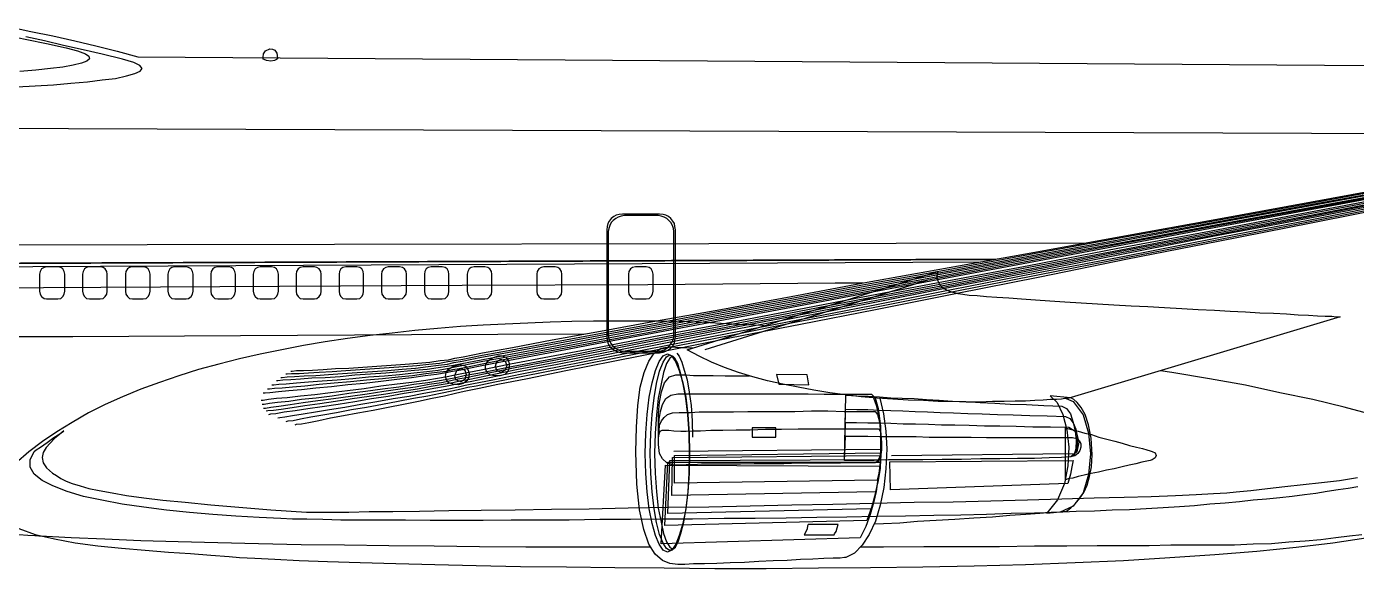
# Model space of a CAD drawing. Extents: x 526 to 2267, y -112 to 246.
# Drawn here: x 2085.9 to 2154.4, y 1.1 to 29 of the extents above; entities that cross this region are included whole.
import ezdxf

# ---------------------------------------------------------------- set-up
doc = ezdxf.new("R2010")
doc.units = 0
doc.header["$MEASUREMENT"] = 0
doc.layers.get('0').update_dxf_attribs({"linetype": 'CONTINUOUS'})

msp = doc.modelspace()

# ---------------------------------------------------------------- linework, layer by layer
at = {"linetype": 'Continuous'}
for points in [[(2084.961, 29.041), (2086.129, 28.787), (2087.273, 28.558), (2088.391, 28.305), (2089.484, 28.051), (2090.576, 27.771), (2091.643, 27.492), (2191.909, 26.787)], [(2084.961, 29.041), (2086.129, 28.787), (2087.273, 28.558), (2088.391, 28.305), (2089.484, 28.051), (2090.576, 27.771), (2091.643, 27.492), (2191.909, 26.787)], [(2084.961, 29.041), (2086.129, 28.787), (2087.273, 28.558), (2088.391, 28.305), (2089.484, 28.051), (2090.576, 27.771), (2091.643, 27.492), (2191.909, 26.787)], [(2084.935, 28.583), (2085.926, 28.381), (2086.943, 28.178), (2087.959, 27.949), (2088.543, 27.797), (2088.95, 27.644), (2089.128, 27.517), (2089.153, 27.39), (2089.026, 27.263), (2088.747, 27.161), (2088.315, 27.06), (2087.781, 26.958), (2087.146, 26.882), (2086.384, 26.806), (2085.57, 26.729)], [(2090.856, 27.365), (2089.814, 27.619), (2088.823, 27.847), (2087.807, 28.076), (2086.841, 28.305), (2085.875, 28.507)], [(2098.098, 27.39), (2098.098, 27.466), (2098.123, 27.644), (2098.225, 27.797), (2098.453, 27.898), (2098.58, 27.873), (2098.707, 27.822), (2098.809, 27.67), (2098.834, 27.416), (2098.834, 27.39), (2098.784, 27.339), (2098.682, 27.288), (2098.504, 27.263), (2098.275, 27.288), (2098.148, 27.339), (2098.098, 27.365), (2098.098, 27.39)], [(2085.418, 25.942), (2086.358, 25.993), (2087.298, 26.043), (2088.188, 26.12), (2089.052, 26.196), (2089.814, 26.297), (2090.5, 26.374), (2091.059, 26.501), (2091.491, 26.628), (2091.77, 26.755), (2091.872, 26.882), (2091.745, 27.034), (2091.44, 27.187), (2090.856, 27.365)], [(2174.988, 23.457), (2033.15, 23.985)], [(2098.555, 10.594), (2098.657, 10.594), (2098.911, 10.62), (2099.292, 10.645), (2099.825, 10.696), (2100.435, 10.747), (2101.147, 10.797), (2101.909, 10.848), (2102.722, 10.924), (2103.535, 11.001), (2104.348, 11.051), (2105.136, 11.128), (2105.873, 11.204), (2106.534, 11.28), (2107.118, 11.356), (2107.575, 11.433), (2107.906, 11.509), (2108.338, 11.585), (2109.329, 11.788), (2110.853, 12.068), (2112.886, 12.449), (2115.351, 12.906), (2118.248, 13.465), (2121.526, 14.075), (2125.134, 14.736), (2129.047, 15.473), (2133.24, 16.235), (2137.636, 17.074), (2142.235, 17.912), (2146.985, 18.802), (2151.839, 19.691), (2156.768, 20.606)], [(2098.784, 10.823), (2098.86, 10.823), (2099.114, 10.848), (2099.521, 10.874), (2100.029, 10.899), (2100.613, 10.95), (2101.299, 10.975), (2102.062, 11.026), (2102.824, 11.102), (2103.637, 11.153), (2104.425, 11.204), (2105.187, 11.28), (2105.898, 11.356), (2106.559, 11.407), (2107.118, 11.483), (2107.575, 11.56), (2107.906, 11.61), (2108.338, 11.687), (2109.329, 11.89), (2110.853, 12.17), (2112.886, 12.551), (2115.376, 13.033), (2118.273, 13.567), (2121.551, 14.177), (2125.159, 14.838), (2129.098, 15.574), (2133.265, 16.337), (2137.686, 17.175), (2142.286, 18.014), (2147.036, 18.903), (2151.89, 19.793), (2156.819, 20.707)], [(2099.012, 10.975), (2099.089, 10.975), (2099.343, 11.001), (2099.724, 11.026), (2100.207, 11.051), (2100.816, 11.077), (2101.477, 11.128), (2102.189, 11.179), (2102.951, 11.229), (2103.739, 11.28), (2104.501, 11.331), (2105.263, 11.407), (2105.949, 11.458), (2106.61, 11.534), (2107.144, 11.61), (2107.601, 11.661), (2107.931, 11.738), (2108.363, 11.814), (2109.354, 12.017), (2110.879, 12.297), (2112.912, 12.678), (2115.402, 13.135), (2118.299, 13.669), (2121.576, 14.279), (2125.21, 14.939), (2129.123, 15.676), (2133.316, 16.438), (2137.737, 17.252), (2142.362, 18.09), (2147.112, 18.979), (2151.966, 19.869), (2156.921, 20.758)], [(2099.266, 11.153), (2099.343, 11.153), (2099.571, 11.179), (2099.952, 11.179), (2100.435, 11.204), (2100.994, 11.255), (2101.655, 11.28), (2102.366, 11.331), (2103.103, 11.382), (2103.84, 11.433), (2104.603, 11.483), (2105.339, 11.534), (2106.025, 11.585), (2106.635, 11.661), (2107.194, 11.712), (2107.626, 11.788), (2107.957, 11.839), (2108.389, 11.915), (2109.38, 12.119), (2110.93, 12.398), (2112.937, 12.779), (2115.427, 13.237), (2118.349, 13.77), (2121.627, 14.38), (2125.261, 15.041), (2129.174, 15.778), (2133.392, 16.54), (2137.813, 17.353), (2142.413, 18.192), (2147.163, 19.056), (2152.042, 19.945), (2156.997, 20.86)], [(2099.521, 11.306), (2099.597, 11.306), (2099.825, 11.331), (2100.181, 11.331), (2100.639, 11.356), (2101.198, 11.382), (2101.833, 11.433), (2102.519, 11.458), (2103.23, 11.509), (2103.967, 11.56), (2104.704, 11.61), (2105.416, 11.661), (2106.076, 11.712), (2106.686, 11.763), (2107.22, 11.839), (2107.652, 11.89), (2107.982, 11.966), (2108.414, 12.042), (2109.405, 12.246), (2110.955, 12.525), (2112.988, 12.906), (2115.478, 13.364), (2118.375, 13.897), (2121.678, 14.482), (2125.312, 15.142), (2129.225, 15.879), (2133.443, 16.642), (2137.864, 17.429), (2142.489, 18.268), (2147.24, 19.132), (2152.118, 20.021), (2157.073, 20.936)], [(2156.616, 20.352), (2151.712, 19.411), (2146.858, 18.497), (2142.133, 17.607), (2137.559, 16.718), (2133.163, 15.905), (2128.996, 15.117), (2125.083, 14.355), (2121.5, 13.669), (2118.222, 13.059), (2115.326, 12.5), (2112.861, 12.042), (2110.853, 11.661), (2109.329, 11.356), (2108.338, 11.153), (2107.906, 11.077), (2107.575, 11.001), (2107.093, 10.924), (2106.483, 10.823), (2105.771, 10.721), (2105.009, 10.62), (2104.171, 10.518), (2103.307, 10.391), (2102.443, 10.289), (2101.579, 10.188), (2100.766, 10.086), (2100.029, 10.01), (2099.343, 9.933), (2098.784, 9.883), (2098.377, 9.832), (2098.098, 9.781), (2097.996, 9.781)], [(2098.047, 9.603), (2098.148, 9.603), (2098.428, 9.654), (2098.834, 9.705), (2099.419, 9.756), (2100.08, 9.857), (2100.842, 9.933), (2101.655, 10.035), (2102.519, 10.162), (2103.383, 10.264), (2104.247, 10.391), (2105.085, 10.492), (2105.873, 10.62), (2106.585, 10.721), (2107.194, 10.823), (2107.677, 10.899), (2108.033, 10.975), (2108.465, 11.077), (2109.456, 11.255), (2110.98, 11.56), (2112.988, 11.941), (2115.453, 12.424), (2118.324, 12.983), (2121.602, 13.592), (2125.185, 14.279), (2129.098, 15.041), (2133.24, 15.829), (2137.636, 16.667), (2142.209, 17.531), (2146.935, 18.446), (2151.762, 19.361), (2156.667, 20.301)], [(2156.59, 20.453), (2151.686, 19.538), (2146.833, 18.624), (2142.108, 17.734), (2137.534, 16.87), (2133.138, 16.057), (2128.945, 15.27), (2125.058, 14.533), (2121.449, 13.847), (2118.171, 13.237), (2115.3, 12.703), (2112.81, 12.22), (2110.803, 11.839), (2109.278, 11.56), (2108.287, 11.356), (2107.855, 11.28), (2107.525, 11.204), (2107.042, 11.128), (2106.457, 11.051), (2105.746, 10.95), (2104.984, 10.874), (2104.171, 10.772), (2103.307, 10.67), (2102.468, 10.594), (2101.63, 10.492), (2100.816, 10.416), (2100.08, 10.34), (2099.419, 10.289), (2098.885, 10.238), (2098.453, 10.188), (2098.199, 10.162), (2098.098, 10.162)], [(2098.123, 9.4), (2098.225, 9.4), (2098.504, 9.451), (2098.911, 9.501), (2099.495, 9.578), (2100.156, 9.679), (2100.918, 9.781), (2101.731, 9.883), (2102.595, 10.01), (2103.459, 10.137), (2104.323, 10.264), (2105.162, 10.391), (2105.949, 10.492), (2106.661, 10.62), (2107.296, 10.721), (2107.779, 10.823), (2108.135, 10.899), (2108.566, 10.975), (2109.557, 11.179), (2111.082, 11.483), (2113.089, 11.865), (2115.554, 12.347), (2118.426, 12.906), (2121.678, 13.516), (2125.286, 14.202), (2129.174, 14.965), (2133.316, 15.752), (2137.712, 16.591), (2142.26, 17.48), (2146.985, 18.37), (2151.813, 19.284), (2156.717, 20.224)], [(2098.25, 9.247), (2098.352, 9.273), (2098.631, 9.298), (2099.038, 9.349), (2099.597, 9.425), (2100.257, 9.527), (2101.02, 9.629), (2101.833, 9.756), (2102.697, 9.883), (2103.561, 10.01), (2104.425, 10.137), (2105.263, 10.264), (2106.051, 10.391), (2106.762, 10.518), (2107.372, 10.62), (2107.88, 10.721), (2108.236, 10.797), (2108.668, 10.874), (2109.659, 11.077), (2111.158, 11.382), (2113.166, 11.763), (2115.63, 12.246), (2118.502, 12.805), (2121.754, 13.44), (2125.362, 14.126), (2129.25, 14.863), (2133.392, 15.676), (2137.763, 16.515), (2142.336, 17.404), (2147.036, 18.293), (2151.839, 19.233), (2156.743, 20.174)], [(2098.326, 10.391), (2098.428, 10.391), (2098.682, 10.416), (2099.089, 10.442), (2099.622, 10.492), (2100.257, 10.543), (2100.994, 10.62), (2101.757, 10.696), (2102.595, 10.772), (2103.434, 10.848), (2104.247, 10.924), (2105.06, 11.001), (2105.797, 11.077), (2106.483, 11.179), (2107.067, 11.255), (2107.55, 11.306), (2107.88, 11.382), (2108.312, 11.458), (2109.303, 11.661), (2110.828, 11.966), (2112.861, 12.347), (2115.326, 12.805), (2118.222, 13.338), (2121.475, 13.974), (2125.083, 14.634), (2128.996, 15.371), (2133.189, 16.159), (2137.585, 16.972), (2142.159, 17.836), (2146.909, 18.725), (2151.762, 19.615), (2156.667, 20.529)], [(2098.402, 9.069), (2098.504, 9.095), (2098.758, 9.12), (2099.19, 9.197), (2099.749, 9.273), (2100.41, 9.374), (2101.147, 9.476), (2101.96, 9.603), (2102.824, 9.73), (2103.688, 9.883), (2104.552, 10.01), (2105.365, 10.162), (2106.153, 10.289), (2106.889, 10.416), (2107.499, 10.518), (2108.007, 10.62), (2108.363, 10.696), (2108.77, 10.772), (2109.761, 10.975), (2111.26, 11.28), (2113.267, 11.661), (2115.707, 12.144), (2118.578, 12.703), (2121.805, 13.338), (2125.388, 14.024), (2129.276, 14.787), (2133.417, 15.6), (2137.788, 16.438), (2142.336, 17.328), (2147.036, 18.243), (2151.864, 19.157), (2156.743, 20.097)], [(2098.86, 8.892), (2098.962, 8.917), (2099.216, 8.942), (2099.622, 9.019), (2100.156, 9.095), (2100.791, 9.197), (2101.528, 9.324), (2102.316, 9.451), (2103.129, 9.603), (2103.967, 9.73), (2104.806, 9.883), (2105.619, 10.01), (2106.381, 10.162), (2107.067, 10.289), (2107.677, 10.391), (2108.16, 10.492), (2108.516, 10.569), (2108.948, 10.67), (2109.939, 10.848), (2111.438, 11.153), (2113.445, 11.56), (2115.885, 12.042), (2118.756, 12.601), (2122.008, 13.237), (2125.566, 13.923), (2129.454, 14.685), (2133.57, 15.498), (2137.94, 16.362), (2142.489, 17.226), (2147.163, 18.141), (2151.966, 19.081), (2156.844, 20.047)], [(2099.292, 8.714), (2099.393, 8.739), (2099.648, 8.765), (2100.029, 8.841), (2100.562, 8.942), (2101.172, 9.044), (2101.884, 9.171), (2102.646, 9.324), (2103.434, 9.451), (2104.247, 9.603), (2105.06, 9.756), (2105.848, 9.908), (2106.585, 10.035), (2107.245, 10.162), (2107.83, 10.289), (2108.312, 10.391), (2108.643, 10.467), (2109.075, 10.543), (2110.04, 10.747), (2111.565, 11.051), (2113.572, 11.458), (2116.012, 11.941), (2118.858, 12.5), (2122.11, 13.135), (2125.667, 13.847), (2129.53, 14.583), (2133.672, 15.397), (2138.017, 16.261), (2142.565, 17.15), (2147.24, 18.065), (2152.042, 19.005), (2156.895, 19.97)], [(2099.749, 8.536), (2099.825, 8.561), (2100.08, 8.587), (2100.461, 8.663), (2100.969, 8.765), (2101.579, 8.892), (2102.239, 9.019), (2102.976, 9.146), (2103.764, 9.298), (2104.552, 9.451), (2105.339, 9.603), (2106.102, 9.756), (2106.813, 9.908), (2107.448, 10.035), (2108.007, 10.162), (2108.465, 10.264), (2108.795, 10.34), (2109.227, 10.416), (2110.193, 10.62), (2111.717, 10.924), (2113.699, 11.331), (2116.139, 11.814), (2119.01, 12.373), (2122.237, 13.033), (2125.794, 13.72), (2129.657, 14.482), (2133.773, 15.295), (2138.118, 16.159), (2142.641, 17.074), (2147.316, 17.988), (2152.093, 18.929), (2156.946, 19.894)], [(2119.34, 15.574), (2119.34, 18.573), (2119.315, 18.751), (2119.29, 18.903), (2119.213, 19.03), (2119.112, 19.157), (2118.985, 19.259), (2118.858, 19.335), (2118.705, 19.361), (2118.527, 19.386), (2116.621, 19.386), (2116.444, 19.361), (2116.291, 19.335), (2116.164, 19.259), (2116.037, 19.157), (2115.935, 19.03), (2115.859, 18.903), (2115.834, 18.751), (2115.808, 18.573), (2115.808, 15.574)], [(2119.264, 15.574), (2119.264, 18.497), (2119.239, 18.649), (2119.188, 18.802), (2119.112, 18.954), (2119.01, 19.056), (2118.908, 19.157), (2118.756, 19.233), (2118.603, 19.284), (2118.451, 19.31), (2116.723, 19.31), (2116.545, 19.284), (2116.393, 19.233), (2116.266, 19.157), (2116.139, 19.056), (2116.037, 18.954), (2115.961, 18.802), (2115.91, 18.649), (2115.885, 18.497), (2115.885, 15.524)], [(2024.561, 18.243), (2024.332, 17.963), (2024.18, 17.658), (2024.129, 17.353), (2024.231, 17.048), (2024.536, 16.794), (2025.044, 16.565), (2025.832, 16.438), (2026.924, 16.388), (2135.06, 16.93)], [(2140.373, 17.884), (2024.561, 17.683)], [(2024.104, 17.811), (2023.9, 17.556), (2023.799, 17.328), (2023.824, 17.124), (2024.002, 16.972), (2024.358, 16.82), (2024.942, 16.718), (2025.755, 16.667), (2026.873, 16.642), (2135.914, 17.082)], [(2068.088, 16.769), (2135.69, 17.042)], [(2087.527, 15.015), (2087.679, 15.041), (2087.781, 15.142), (2087.857, 15.27), (2087.883, 15.422), (2087.883, 16.286), (2087.857, 16.438), (2087.781, 16.565), (2087.679, 16.642), (2087.527, 16.667), (2086.943, 16.667), (2086.816, 16.642), (2086.688, 16.565), (2086.612, 16.438), (2086.587, 16.286), (2086.587, 15.422), (2086.612, 15.27), (2086.688, 15.142), (2086.816, 15.041), (2086.943, 15.015), (2087.527, 15.015)], [(2089.712, 15.015), (2089.865, 15.041), (2089.966, 15.142), (2090.043, 15.27), (2090.068, 15.422), (2090.068, 16.286), (2090.043, 16.438), (2089.966, 16.565), (2089.865, 16.642), (2089.712, 16.667), (2089.153, 16.667), (2089.001, 16.642), (2088.899, 16.565), (2088.823, 16.438), (2088.798, 16.286), (2088.798, 15.422), (2088.823, 15.27), (2088.899, 15.142), (2089.001, 15.041), (2089.153, 15.015), (2089.712, 15.015)], [(2091.923, 15.015), (2092.075, 15.041), (2092.177, 15.142), (2092.253, 15.27), (2092.279, 15.422), (2092.279, 16.286), (2092.253, 16.438), (2092.177, 16.565), (2092.075, 16.642), (2091.923, 16.667), (2091.364, 16.667), (2091.211, 16.642), (2091.11, 16.565), (2091.034, 16.438), (2091.008, 16.286), (2091.008, 15.422), (2091.034, 15.27), (2091.11, 15.142), (2091.211, 15.041), (2091.364, 15.015), (2091.923, 15.015)], [(2094.134, 15.015), (2094.261, 15.041), (2094.388, 15.142), (2094.464, 15.27), (2094.489, 15.422), (2094.489, 16.286), (2094.464, 16.438), (2094.388, 16.565), (2094.261, 16.642), (2094.134, 16.667), (2093.549, 16.667), (2093.397, 16.642), (2093.295, 16.565), (2093.219, 16.438), (2093.193, 16.286), (2093.193, 15.422), (2093.219, 15.27), (2093.295, 15.142), (2093.397, 15.041), (2093.549, 15.015), (2094.134, 15.015)], [(2096.319, 15.015), (2096.471, 15.041), (2096.573, 15.142), (2096.649, 15.27), (2096.675, 15.422), (2096.675, 16.286), (2096.649, 16.438), (2096.573, 16.565), (2096.471, 16.642), (2096.319, 16.667), (2095.76, 16.667), (2095.607, 16.642), (2095.506, 16.565), (2095.43, 16.438), (2095.404, 16.286), (2095.404, 15.422), (2095.43, 15.27), (2095.506, 15.142), (2095.607, 15.041), (2095.76, 15.015), (2096.319, 15.015)], [(2098.53, 15.015), (2098.682, 15.041), (2098.784, 15.142), (2098.86, 15.27), (2098.885, 15.422), (2098.885, 16.286), (2098.86, 16.438), (2098.784, 16.565), (2098.682, 16.642), (2098.53, 16.667), (2097.945, 16.667), (2097.818, 16.642), (2097.691, 16.565), (2097.615, 16.438), (2097.589, 16.286), (2097.589, 15.422), (2097.615, 15.27), (2097.691, 15.142), (2097.818, 15.041), (2097.945, 15.015), (2098.53, 15.015)], [(2100.74, 15.015), (2100.867, 15.041), (2100.994, 15.142), (2101.071, 15.27), (2101.096, 15.422), (2101.096, 16.286), (2101.071, 16.438), (2100.994, 16.565), (2100.867, 16.642), (2100.74, 16.667), (2100.156, 16.667), (2100.003, 16.642), (2099.902, 16.565), (2099.825, 16.438), (2099.8, 16.286), (2099.8, 15.422), (2099.825, 15.27), (2099.902, 15.142), (2100.003, 15.041), (2100.156, 15.015), (2100.74, 15.015)], [(2102.925, 15.015), (2103.078, 15.041), (2103.18, 15.142), (2103.256, 15.27), (2103.281, 15.422), (2103.281, 16.286), (2103.256, 16.438), (2103.18, 16.565), (2103.078, 16.642), (2102.925, 16.667), (2102.366, 16.667), (2102.214, 16.642), (2102.112, 16.565), (2102.036, 16.438), (2102.011, 16.286), (2102.011, 15.422), (2102.036, 15.27), (2102.112, 15.142), (2102.214, 15.041), (2102.366, 15.015), (2102.925, 15.015)], [(2105.136, 15.015), (2105.289, 15.041), (2105.39, 15.142), (2105.466, 15.27), (2105.492, 15.422), (2105.492, 16.286), (2105.466, 16.438), (2105.39, 16.565), (2105.289, 16.642), (2105.136, 16.667), (2104.552, 16.667), (2104.425, 16.642), (2104.298, 16.565), (2104.221, 16.438), (2104.196, 16.286), (2104.196, 15.422), (2104.221, 15.27), (2104.298, 15.142), (2104.425, 15.041), (2104.552, 15.015), (2105.136, 15.015)], [(2107.321, 15.015), (2107.474, 15.041), (2107.575, 15.142), (2107.652, 15.27), (2107.677, 15.422), (2107.677, 16.286), (2107.652, 16.438), (2107.575, 16.565), (2107.474, 16.642), (2107.321, 16.667), (2106.762, 16.667), (2106.61, 16.642), (2106.508, 16.565), (2106.432, 16.438), (2106.407, 16.286), (2106.407, 15.422), (2106.432, 15.27), (2106.508, 15.142), (2106.61, 15.041), (2106.762, 15.015), (2107.321, 15.015)], [(2109.532, 15.015), (2109.685, 15.041), (2109.786, 15.142), (2109.862, 15.27), (2109.888, 15.422), (2109.888, 16.286), (2109.862, 16.438), (2109.786, 16.565), (2109.685, 16.642), (2109.532, 16.667), (2108.973, 16.667), (2108.821, 16.642), (2108.719, 16.565), (2108.643, 16.438), (2108.617, 16.286), (2108.617, 15.422), (2108.643, 15.27), (2108.719, 15.142), (2108.821, 15.041), (2108.973, 15.015), (2109.532, 15.015)], [(2113.14, 15.015), (2113.293, 15.041), (2113.394, 15.142), (2113.471, 15.27), (2113.496, 15.422), (2113.496, 16.286), (2113.471, 16.438), (2113.394, 16.565), (2113.293, 16.642), (2113.14, 16.667), (2112.556, 16.667), (2112.429, 16.642), (2112.302, 16.565), (2112.226, 16.438), (2112.2, 16.286), (2112.2, 15.422), (2112.226, 15.27), (2112.302, 15.142), (2112.429, 15.041), (2112.556, 15.015), (2113.14, 15.015)], [(2117.841, 15.015), (2117.994, 15.041), (2118.095, 15.142), (2118.171, 15.27), (2118.197, 15.422), (2118.197, 16.286), (2118.171, 16.438), (2118.095, 16.565), (2117.994, 16.642), (2117.841, 16.667), (2117.282, 16.667), (2117.13, 16.642), (2117.028, 16.565), (2116.952, 16.438), (2116.926, 16.286), (2116.926, 15.422), (2116.952, 15.27), (2117.028, 15.142), (2117.13, 15.041), (2117.282, 15.015), (2117.841, 15.015)], [(2128.999, 15.836), (2127.573, 15.829), (2117.917, 15.752), (2108.363, 15.702), (2098.936, 15.651), (2089.738, 15.6), (2080.87, 15.549)], [(2119.95, 12.398), (2132.858, 16.438), (2132.858, 16.388), (2132.833, 16.286), (2132.808, 16.133), (2132.858, 15.956), (2132.96, 15.752), (2133.138, 15.574), (2133.443, 15.422), (2133.9, 15.295), (2134.154, 15.27), (2134.485, 15.219), (2134.891, 15.193), (2135.374, 15.142), (2135.908, 15.117), (2136.517, 15.066), (2137.178, 15.015), (2137.89, 14.965), (2138.627, 14.914), (2139.414, 14.863), (2140.253, 14.812), (2141.091, 14.761), (2141.93, 14.711), (2142.819, 14.66), (2143.683, 14.634), (2144.547, 14.583), (2145.435, 14.533), (2146.274, 14.482), (2147.112, 14.431), (2147.926, 14.38), (2148.713, 14.355), (2149.45, 14.304), (2150.162, 14.279), (2150.822, 14.253), (2151.432, 14.202), (2151.966, 14.177), (2152.423, 14.151), (2152.83, 14.126), (2153.16, 14.126), (2153.389, 14.101), (2153.541, 14.101), (2153.592, 14.101), (2139.567, 9.883), (2139.516, 9.883), (2139.414, 9.883), (2139.236, 9.857), (2138.982, 9.832), (2138.677, 9.832), (2138.296, 9.806), (2137.864, 9.781), (2137.381, 9.756), (2136.848, 9.756), (2136.289, 9.73), (2135.679, 9.73), (2135.018, 9.705), (2134.332, 9.705), (2133.621, 9.73), (2132.884, 9.73), (2132.122, 9.781), (2131.334, 9.806), (2130.546, 9.857), (2129.733, 9.908), (2128.92, 9.984), (2128.107, 10.086), (2127.294, 10.188), (2126.481, 10.315), (2125.667, 10.467), (2124.88, 10.62), (2124.092, 10.797), (2123.33, 11.001), (2122.593, 11.229), (2121.881, 11.483), (2121.195, 11.763), (2120.56, 12.068), (2119.95, 12.398)], [(2132.35, 15.981), (2120.865, 12.398)], [(2115.808, 15.574), (2115.808, 13.059), (2115.834, 12.906), (2115.859, 12.754), (2115.935, 12.601), (2116.037, 12.5), (2116.164, 12.398), (2116.291, 12.322), (2116.444, 12.271), (2116.621, 12.246), (2118.527, 12.246), (2118.705, 12.271), (2118.858, 12.322), (2118.985, 12.398), (2119.112, 12.5), (2119.213, 12.601), (2119.29, 12.754), (2119.315, 12.906), (2119.34, 13.059), (2119.34, 15.574)], [(2115.885, 15.524), (2115.885, 13.161), (2115.91, 12.983), (2115.961, 12.83), (2116.037, 12.703), (2116.139, 12.576), (2116.266, 12.474), (2116.393, 12.398), (2116.545, 12.347), (2116.723, 12.322), (2118.451, 12.322), (2118.603, 12.347), (2118.756, 12.398), (2118.908, 12.474), (2119.01, 12.576), (2119.112, 12.703), (2119.188, 12.83), (2119.239, 12.983), (2119.264, 13.161), (2119.264, 15.574)], [(2118.4, 13.872), (2117.333, 13.872), (2116.24, 13.872), (2115.122, 13.872), (2114.004, 13.847), (2112.886, 13.821), (2111.743, 13.77), (2110.574, 13.72), (2109.43, 13.669), (2108.262, 13.592), (2107.093, 13.491), (2105.924, 13.389), (2104.755, 13.262), (2103.612, 13.135), (2102.443, 12.983), (2101.299, 12.805), (2100.181, 12.627), (2099.063, 12.398), (2097.945, 12.17), (2096.878, 11.941), (2095.811, 11.661), (2094.769, 11.382), (2093.752, 11.051), (2092.761, 10.721), (2091.796, 10.365), (2090.856, 9.984), (2089.966, 9.578), (2089.102, 9.146), (2088.264, 8.663), (2087.476, 8.18), (2086.739, 7.672), (2086.028, 7.138), (2085.367, 6.554)], [(2123.906, 13.636), (2123.812, 13.643), (2122.262, 13.72), (2120.84, 13.796), (2119.544, 13.847), (2118.4, 13.872)], [(2114.644, 13.21), (2105.746, 13.161), (2096.929, 13.11), (2088.289, 13.059), (2079.955, 13.059)], [(2129.869, 9.899), (2130.063, 9.095), (2130.19, 8.206), (2130.241, 7.291), (2130.19, 6.274), (2130.089, 5.309), (2129.885, 4.394), (2129.657, 3.581), (2129.326, 2.895), (2128.971, 2.336), (2128.564, 1.929), (2128.132, 1.701), (2128.056, 1.701), (2127.827, 1.675), (2127.472, 1.675), (2126.989, 1.65), (2126.43, 1.624), (2125.794, 1.599), (2125.108, 1.548), (2124.372, 1.523), (2123.635, 1.497), (2122.898, 1.446), (2122.161, 1.421), (2121.475, 1.396), (2120.84, 1.37), (2120.28, 1.37), (2119.823, 1.345), (2119.467, 1.345), (2119.061, 1.396), (2118.68, 1.548), (2118.299, 1.878), (2117.968, 2.387), (2117.714, 3.149), (2117.485, 4.165), (2117.358, 5.487), (2117.308, 7.138), (2117.333, 8.409), (2117.409, 9.527), (2117.536, 10.467), (2117.739, 11.229), (2117.968, 11.814), (2118.248, 12.22), (2118.603, 12.474), (2118.985, 12.551)], [(2118.985, 12.551), (2119.035, 12.551), (2119.213, 12.551), (2119.467, 12.525), (2119.823, 12.525), (2120.255, 12.5), (2120.273, 12.499)], [(2110.218, 12.093), (2110.421, 12.093), (2110.599, 12.017), (2110.726, 11.865), (2110.777, 11.687), (2110.777, 11.483), (2110.701, 11.28), (2110.548, 11.128), (2110.294, 11.051), (2110.015, 11.051), (2109.786, 11.102), (2109.634, 11.255), (2109.557, 11.433), (2109.557, 11.61), (2109.685, 11.814), (2109.888, 11.966), (2110.218, 12.093)], [(2110.345, 11.915), (2110.574, 11.814), (2110.65, 11.585), (2110.574, 11.356), (2110.345, 11.229), (2110.142, 11.331), (2110.066, 11.56), (2110.142, 11.788), (2110.345, 11.915)], [(2117.79, 7.062), (2117.816, 8.104), (2117.892, 9.069), (2117.994, 9.959), (2118.146, 10.696), (2118.324, 11.331), (2118.502, 11.788), (2118.705, 12.093), (2118.934, 12.195), (2119.137, 12.093), (2119.34, 11.788), (2119.544, 11.331), (2119.721, 10.696), (2119.874, 9.959), (2119.976, 9.069), (2120.052, 8.104), (2120.077, 7.062), (2120.052, 6.02), (2119.976, 5.08), (2119.874, 4.216), (2119.721, 3.454), (2119.544, 2.844), (2119.366, 2.387), (2119.162, 2.082), (2118.934, 1.98), (2118.705, 2.082), (2118.502, 2.387), (2118.324, 2.844), (2118.146, 3.454), (2117.994, 4.216), (2117.892, 5.08), (2117.816, 6.02), (2117.79, 7.062)], [(2118.044, 7.062), (2118.07, 8.104), (2118.146, 9.069), (2118.248, 9.933), (2118.375, 10.67), (2118.527, 11.306), (2118.705, 11.763), (2118.883, 12.042), (2119.061, 12.144), (2119.239, 12.042), (2119.391, 11.763), (2119.569, 11.306), (2119.721, 10.67), (2119.874, 9.933), (2119.976, 9.069), (2120.052, 8.104), (2120.077, 7.062), (2120.052, 6.02), (2119.976, 5.08), (2119.874, 4.216), (2119.747, 3.505), (2119.594, 2.895), (2119.417, 2.437), (2119.239, 2.158), (2119.061, 2.056), (2118.883, 2.158), (2118.705, 2.437), (2118.527, 2.895), (2118.375, 3.505), (2118.248, 4.216), (2118.146, 5.08), (2118.07, 6.02), (2118.044, 7.062)], [(2119.213, 2.133), (2119.34, 2.234), (2119.493, 2.514), (2119.62, 2.946), (2119.772, 3.53), (2119.899, 4.242), (2120.001, 5.08), (2120.052, 6.046), (2120.077, 7.062), (2120.052, 8.104), (2119.976, 9.044), (2119.874, 9.908), (2119.747, 10.645), (2119.594, 11.229), (2119.467, 11.687), (2119.315, 11.966), (2119.213, 12.068), (2119.061, 11.966), (2118.883, 11.687), (2118.73, 11.229), (2118.603, 10.645), (2118.451, 9.908), (2118.375, 9.044), (2118.299, 8.104), (2118.273, 7.062), (2118.299, 6.046), (2118.375, 5.08), (2118.451, 4.242), (2118.603, 3.53), (2118.73, 2.946), (2118.883, 2.514), (2119.061, 2.234), (2119.213, 2.133)], [(2119.417, 12.22), (2119.544, 12.068), (2119.671, 11.763), (2119.798, 11.356), (2119.95, 10.848), (2120.052, 10.213), (2120.153, 9.527), (2120.204, 8.739), (2120.23, 7.901)], [(2108.211, 11.636), (2108.414, 11.61), (2108.566, 11.534), (2108.668, 11.356), (2108.719, 11.179), (2108.694, 10.975), (2108.592, 10.797), (2108.414, 10.67), (2108.16, 10.594), (2107.88, 10.62), (2107.677, 10.696), (2107.55, 10.848), (2107.499, 11.026), (2107.525, 11.229), (2107.652, 11.407), (2107.88, 11.534), (2108.211, 11.636)], [(2108.287, 11.458), (2108.49, 11.356), (2108.566, 11.128), (2108.49, 10.874), (2108.287, 10.747), (2108.033, 10.848), (2107.982, 11.077), (2108.084, 11.331), (2108.287, 11.458)], [(2129.558, 9.924), (2129.682, 9.552), (2129.835, 8.892), (2129.911, 8.104), (2129.911, 7.164), (2129.885, 6.96), (2129.809, 6.757), (2129.708, 6.63), (2129.581, 6.579), (2129.504, 6.579), (2129.25, 6.579), (2128.894, 6.579), (2128.386, 6.579), (2127.827, 6.554), (2127.167, 6.554), (2126.43, 6.554), (2125.693, 6.554), (2124.905, 6.528), (2124.143, 6.528), (2123.406, 6.528), (2122.694, 6.503), (2122.059, 6.503), (2121.5, 6.503), (2121.017, 6.503), (2120.687, 6.503), (2120.28, 6.478), (2119.899, 6.478), (2119.518, 6.452), (2119.188, 6.478), (2118.908, 6.579), (2118.68, 6.783), (2118.527, 7.062), (2118.476, 7.519), (2118.476, 7.977), (2118.476, 8.51), (2118.476, 9.12), (2118.527, 9.705), (2118.629, 10.238), (2118.781, 10.696), (2119.035, 11.001), (2119.366, 11.102), (2119.417, 11.102), (2119.62, 11.102), (2119.899, 11.102), (2120.28, 11.077), (2120.763, 11.077), (2121.297, 11.077), (2121.907, 11.051), (2122.593, 11.051), (2123.169, 11.051)], [(2126.125, 11.102), (2124.549, 11.128), (2124.676, 10.62), (2126.226, 10.594), (2126.125, 11.102)], [(2155.269, 9.044), (2153.795, 9.451), (2152.194, 9.832), (2150.492, 10.188), (2148.713, 10.569), (2146.858, 10.899), (2144.927, 11.229), (2144.345, 11.32)], [(2129.454, 10.111), (2129.631, 9.933), (2129.784, 9.374), (2129.911, 8.46), (2129.911, 7.189), (2129.885, 6.986), (2129.835, 6.783), (2129.733, 6.63), (2129.581, 6.579), (2129.504, 6.579), (2129.25, 6.579), (2128.894, 6.579), (2128.386, 6.579), (2127.827, 6.554), (2127.167, 6.554), (2126.43, 6.554), (2125.693, 6.554), (2124.905, 6.528), (2124.143, 6.528), (2123.406, 6.528), (2122.694, 6.503), (2122.059, 6.503), (2121.5, 6.503), (2121.017, 6.503), (2120.687, 6.503), (2120.28, 6.478), (2119.899, 6.478), (2119.518, 6.452), (2119.188, 6.478), (2118.908, 6.579), (2118.68, 6.783), (2118.527, 7.062), (2118.476, 7.519), (2118.476, 7.926), (2118.476, 8.358), (2118.502, 8.815), (2118.578, 9.222), (2118.68, 9.578), (2118.858, 9.883), (2119.112, 10.06), (2119.467, 10.137), (2119.544, 10.137), (2119.721, 10.137), (2120.052, 10.137), (2120.458, 10.137), (2120.967, 10.137), (2121.551, 10.137), (2122.212, 10.137), (2122.949, 10.137), (2123.711, 10.137), (2124.499, 10.137), (2125.337, 10.137), (2126.176, 10.137), (2127.014, 10.111), (2127.853, 10.111), (2128.666, 10.111), (2129.454, 10.111)], [(2139.262, 9.501), (2139.49, 9.374), (2139.694, 9.095), (2139.846, 8.663), (2139.948, 8.206), (2139.999, 7.723), (2139.973, 7.291), (2139.897, 7.011), (2139.719, 6.884), (2139.236, 6.859), (2138.601, 6.833), (2137.839, 6.808), (2136.975, 6.808), (2136.06, 6.783), (2135.069, 6.783), (2134.078, 6.757), (2133.087, 6.757), (2132.096, 6.732), (2131.181, 6.732), (2130.317, 6.732), (2129.581, 6.706), (2128.945, 6.706), (2128.463, 6.706), (2128.158, 6.706), (2128.056, 6.706), (2128.132, 10.06), (2128.691, 10.035), (2129.276, 10.01), (2129.86, 9.984), (2130.444, 9.933), (2131.029, 9.908), (2131.639, 9.883), (2132.274, 9.832), (2132.935, 9.806), (2133.595, 9.756), (2134.307, 9.73), (2135.044, 9.679), (2135.806, 9.654), (2136.594, 9.603), (2137.432, 9.578), (2138.322, 9.527), (2139.262, 9.501)], [(2139.472, 9.883), (2139.846, 9.73), (2140.354, 9.044), (2140.634, 8.104), (2140.736, 7.037), (2140.634, 5.969), (2140.354, 5.029), (2139.846, 4.343), (2139.16, 4.038), (2138.703, 4.013), (2138.118, 3.962), (2137.407, 3.911), (2136.568, 3.86), (2135.679, 3.784), (2134.713, 3.733), (2133.748, 3.657), (2132.782, 3.606), (2131.817, 3.556), (2130.902, 3.479), (2130.063, 3.428), (2129.576, 3.411)], [(2138.652, 10.035), (2139.008, 9.679), (2139.313, 9.069), (2139.516, 8.282), (2139.618, 7.392), (2139.567, 6.427), (2139.389, 5.512), (2139.033, 4.674), (2138.474, 3.987), (2139.49, 4.089), (2139.719, 4.267), (2139.948, 4.47), (2140.177, 4.75), (2140.38, 5.055), (2140.558, 5.436), (2140.685, 5.868), (2140.786, 6.376), (2140.812, 6.986), (2140.761, 7.85), (2140.634, 8.536), (2140.456, 9.069), (2140.253, 9.425), (2140.049, 9.679), (2139.872, 9.832), (2139.745, 9.908), (2139.694, 9.933), (2138.652, 10.035)], [(2129.631, 9.222), (2129.758, 9.069), (2129.86, 8.688), (2129.936, 8.053), (2129.936, 7.215), (2129.911, 6.986), (2129.86, 6.783), (2129.758, 6.63), (2129.606, 6.579), (2129.53, 6.579), (2129.276, 6.579), (2128.92, 6.579), (2128.412, 6.579), (2127.827, 6.554), (2127.167, 6.554), (2126.455, 6.554), (2125.693, 6.554), (2124.931, 6.528), (2124.168, 6.528), (2123.406, 6.528), (2122.694, 6.503), (2122.059, 6.503), (2121.5, 6.503), (2121.043, 6.503), (2120.687, 6.503), (2120.28, 6.478), (2119.899, 6.478), (2119.518, 6.452), (2119.188, 6.478), (2118.908, 6.579), (2118.68, 6.783), (2118.527, 7.062), (2118.476, 7.519), (2118.476, 7.901), (2118.502, 8.206), (2118.527, 8.51), (2118.629, 8.739), (2118.756, 8.917), (2118.934, 9.069), (2119.188, 9.146), (2119.544, 9.171), (2119.62, 9.171), (2119.823, 9.171), (2120.128, 9.171), (2120.56, 9.197), (2121.068, 9.197), (2121.678, 9.197), (2122.339, 9.197), (2123.076, 9.222), (2123.838, 9.222), (2124.676, 9.222), (2125.49, 9.222), (2126.353, 9.247), (2127.192, 9.247), (2128.031, 9.222), (2128.844, 9.222), (2129.631, 9.222)], [(2139.44, 8.968), (2139.668, 8.866), (2139.846, 8.638), (2139.973, 8.307), (2140.049, 7.926), (2140.049, 7.545), (2139.999, 7.215), (2139.897, 6.986), (2139.719, 6.884), (2139.236, 6.859), (2138.601, 6.833), (2137.839, 6.808), (2136.975, 6.808), (2136.06, 6.783), (2135.069, 6.783), (2134.078, 6.757), (2133.087, 6.757), (2132.096, 6.732), (2131.181, 6.732), (2130.317, 6.732), (2129.581, 6.706), (2128.945, 6.706), (2128.463, 6.706), (2128.158, 6.706), (2128.056, 6.706), (2128.107, 9.349), (2128.691, 9.324), (2129.25, 9.324), (2129.835, 9.298), (2130.444, 9.273), (2131.054, 9.247), (2131.69, 9.222), (2132.325, 9.197), (2132.985, 9.171), (2133.672, 9.146), (2134.408, 9.12), (2135.145, 9.095), (2135.933, 9.069), (2136.746, 9.044), (2137.61, 9.019), (2138.499, 8.993), (2139.44, 8.968)], [(2154.507, 5.334), (2153.999, 5.258), (2153.49, 5.182), (2152.931, 5.106), (2152.347, 5.004), (2151.762, 4.928), (2151.127, 4.851), (2150.492, 4.775), (2149.806, 4.699), (2149.12, 4.648), (2148.408, 4.572), (2147.671, 4.496), (2146.884, 4.445), (2146.096, 4.369), (2145.308, 4.318), (2144.471, 4.267), (2143.607, 4.216), (2142.743, 4.165), (2141.854, 4.14), (2140.939, 4.089), (2139.999, 4.064), (2138.957, 4.013), (2137.839, 3.987), (2136.645, 3.962), (2135.374, 3.911), (2134.053, 3.886), (2132.655, 3.86), (2131.207, 3.835), (2129.708, 3.81), (2128.183, 3.784), (2126.633, 3.759), (2125.058, 3.733), (2123.457, 3.708), (2121.856, 3.708), (2120.23, 3.683), (2118.629, 3.683), (2117.028, 3.657), (2115.453, 3.657), (2113.877, 3.632), (2112.353, 3.632), (2110.879, 3.632), (2109.43, 3.606), (2108.033, 3.606), (2106.712, 3.606), (2105.441, 3.632), (2104.247, 3.632), (2103.154, 3.632), (2102.112, 3.632), (2101.172, 3.657), (2100.359, 3.683), (2099.622, 3.683), (2099.012, 3.708), (2097.894, 3.759), (2096.7, 3.835), (2095.506, 3.911), (2094.311, 4.013), (2093.117, 4.14), (2091.948, 4.292), (2090.83, 4.445), (2089.788, 4.648), (2088.848, 4.851), (2088.01, 5.106), (2087.273, 5.385), (2086.714, 5.665), (2086.307, 5.995), (2086.104, 6.351), (2086.104, 6.732), (2086.307, 7.164), (2086.409, 7.24), (2086.638, 7.392), (2086.968, 7.621), (2087.324, 7.875), (2087.629, 8.079), (2087.807, 8.206), (2087.832, 8.231), (2087.629, 8.053)], [(2119.62, 8.206), (2119.696, 8.206), (2119.899, 8.206), (2120.204, 8.231), (2120.636, 8.231), (2121.17, 8.256), (2121.78, 8.256), (2122.466, 8.282), (2123.203, 8.282), (2123.99, 8.307), (2124.803, 8.307), (2125.667, 8.333), (2126.506, 8.333), (2127.37, 8.333), (2128.208, 8.333), (2129.022, 8.333), (2129.809, 8.333), (2129.885, 8.231), (2129.936, 7.977), (2129.962, 7.621), (2129.962, 7.24), (2129.936, 7.011), (2129.885, 6.808), (2129.784, 6.656), (2129.631, 6.579), (2129.555, 6.579), (2129.301, 6.579), (2128.92, 6.579), (2128.437, 6.579), (2127.853, 6.554), (2127.192, 6.554), (2126.481, 6.554), (2125.718, 6.554), (2124.931, 6.528), (2124.168, 6.528), (2123.406, 6.528), (2122.694, 6.503), (2122.059, 6.503), (2121.5, 6.503), (2121.043, 6.503), (2120.687, 6.503), (2120.28, 6.478), (2119.899, 6.478), (2119.518, 6.452), (2119.188, 6.478), (2118.908, 6.579), (2118.68, 6.783), (2118.527, 7.062), (2118.476, 7.519), (2118.476, 7.85), (2118.502, 8.079), (2118.553, 8.206), (2118.654, 8.256), (2118.807, 8.256), (2119.01, 8.256), (2119.264, 8.231), (2119.62, 8.206)], [(2124.524, 8.383), (2123.304, 8.383), (2123.304, 7.901), (2124.524, 7.901), (2124.524, 8.383)], [(2139.618, 8.409), (2139.999, 8.18), (2140.126, 7.647), (2140.024, 7.138), (2139.719, 6.884), (2139.236, 6.859), (2138.601, 6.833), (2137.839, 6.808), (2136.975, 6.808), (2136.06, 6.783), (2135.069, 6.783), (2134.078, 6.757), (2133.087, 6.757), (2132.096, 6.732), (2131.181, 6.732), (2130.317, 6.732), (2129.581, 6.706), (2128.945, 6.706), (2128.463, 6.706), (2128.158, 6.706), (2128.056, 6.706), (2128.107, 8.663), (2128.666, 8.663), (2129.25, 8.638), (2129.86, 8.638), (2130.444, 8.612), (2131.08, 8.587), (2131.715, 8.587), (2132.376, 8.561), (2133.062, 8.536), (2133.748, 8.536), (2134.485, 8.51), (2135.272, 8.485), (2136.06, 8.485), (2136.899, 8.46), (2137.763, 8.434), (2138.677, 8.434), (2139.618, 8.409)], [(2139.44, 8.383), (2139.49, 8.358), (2139.618, 8.333), (2139.821, 8.282), (2140.1, 8.206), (2140.431, 8.104), (2140.786, 8.028), (2141.168, 7.901), (2141.574, 7.799), (2141.981, 7.697), (2142.362, 7.596), (2142.743, 7.469), (2143.099, 7.392), (2143.404, 7.316), (2143.632, 7.24), (2143.81, 7.189), (2143.912, 7.164), (2144.064, 7.088), (2144.115, 6.96), (2144.064, 6.833), (2143.912, 6.732), (2143.81, 6.706), (2143.632, 6.656), (2143.378, 6.605), (2143.073, 6.528), (2142.718, 6.452), (2142.362, 6.376), (2141.955, 6.274), (2141.549, 6.198), (2141.142, 6.097), (2140.761, 6.02), (2140.405, 5.944), (2140.1, 5.868), (2139.821, 5.792), (2139.618, 5.766), (2139.49, 5.715), (2139.44, 5.715), (2139.44, 8.383)], [(2087.629, 8.053), (2087.349, 7.824), (2087.12, 7.596), (2086.917, 7.367), (2086.765, 7.113), (2086.714, 6.859), (2086.765, 6.579), (2086.943, 6.325), (2087.247, 6.046), (2087.451, 5.919), (2087.679, 5.766), (2087.959, 5.639), (2088.264, 5.512), (2088.67, 5.385), (2089.128, 5.258), (2089.661, 5.156), (2090.322, 5.029), (2091.059, 4.902), (2091.948, 4.775), (2092.939, 4.648), (2094.083, 4.547), (2095.404, 4.419), (2096.852, 4.292), (2098.504, 4.165), (2100.334, 4.038), (2100.537, 4.038), (2100.994, 4.038), (2101.655, 4.038), (2102.519, 4.038), (2103.561, 4.064), (2104.78, 4.064), (2106.153, 4.089), (2107.677, 4.115), (2109.329, 4.14), (2111.082, 4.165), (2112.962, 4.191), (2114.894, 4.216), (2116.901, 4.267), (2118.959, 4.292), (2121.068, 4.318), (2123.203, 4.369), (2125.337, 4.419), (2127.446, 4.445), (2129.555, 4.496), (2131.639, 4.547), (2133.646, 4.572), (2135.603, 4.623), (2137.483, 4.674), (2139.262, 4.724), (2140.913, 4.775), (2142.463, 4.801), (2143.861, 4.851), (2145.105, 4.902), (2146.172, 4.953), (2147.062, 5.004), (2147.748, 5.029), (2148.23, 5.08), (2148.993, 5.156), (2149.857, 5.258), (2150.746, 5.36), (2151.686, 5.461), (2152.626, 5.563), (2153.567, 5.665), (2154.481, 5.817)], [(2128.107, 7.951), (2128.666, 7.951), (2129.25, 7.951), (2129.86, 7.926), (2130.47, 7.926), (2131.08, 7.926), (2131.74, 7.926), (2132.426, 7.901), (2133.113, 7.901), (2133.824, 7.901), (2134.586, 7.901), (2135.374, 7.875), (2136.187, 7.875), (2137.026, 7.875), (2137.915, 7.875), (2138.83, 7.875), (2139.795, 7.875), (2140.024, 7.824), (2140.151, 7.723), (2140.227, 7.57), (2140.227, 7.392), (2140.177, 7.215), (2140.075, 7.062), (2139.922, 6.935), (2139.719, 6.884), (2139.236, 6.859), (2138.601, 6.833), (2137.839, 6.808), (2136.975, 6.808), (2136.06, 6.783), (2135.069, 6.783), (2134.078, 6.757), (2133.087, 6.757), (2132.096, 6.732), (2131.181, 6.732), (2130.317, 6.732), (2129.581, 6.706), (2128.945, 6.706), (2128.463, 6.706), (2128.158, 6.706), (2128.056, 6.706), (2128.107, 7.951)], [(2119.162, 4.902), (2119.188, 6.859), (2129.936, 6.96), (2129.911, 6.757), (2129.885, 6.3), (2129.784, 5.665), (2129.657, 5.08), (2119.162, 4.902)], [(2129.885, 7.265), (2119.264, 7.164)], [(2119.29, 5.538), (2119.29, 6.96), (2129.936, 7.088), (2129.936, 6.935), (2129.885, 6.579), (2129.835, 6.122), (2129.733, 5.69), (2119.29, 5.538)], [(2139.846, 7.037), (2130.47, 6.935)], [(2129.86, 6.401), (2129.86, 6.3), (2129.835, 6.02), (2129.758, 5.614), (2129.682, 5.106), (2129.555, 4.521), (2129.377, 3.911), (2129.149, 3.301), (2128.869, 2.717), (2118.603, 2.412), (2118.832, 6.452), (2129.86, 6.401)], [(2129.199, 3.606), (2118.807, 3.352), (2118.959, 6.605), (2129.885, 6.605), (2129.86, 6.3), (2129.758, 5.538), (2129.555, 4.572), (2129.199, 3.606)], [(2129.428, 4.216), (2118.959, 3.962), (2119.061, 6.706), (2129.911, 6.757), (2129.885, 6.503), (2129.809, 5.842), (2129.657, 5.029), (2129.428, 4.216)], [(2130.419, 5.182), (2130.394, 6.63), (2139.846, 6.706), (2139.821, 6.63), (2139.77, 6.376), (2139.694, 5.995), (2139.567, 5.512), (2130.419, 5.182)], [(2085.52, 3.2), (2086.358, 2.895), (2087.349, 2.666), (2088.416, 2.463), (2089.585, 2.31), (2090.805, 2.183), (2092.025, 2.082), (2093.219, 1.98), (2094.362, 1.904), (2095.404, 1.828), (2096.344, 1.751), (2096.878, 1.701), (2097.666, 1.675), (2098.707, 1.624), (2099.952, 1.548), (2101.426, 1.497), (2103.103, 1.446), (2104.933, 1.396), (2106.94, 1.345), (2109.075, 1.294), (2111.362, 1.243), (2113.725, 1.218), (2116.215, 1.192), (2118.756, 1.167), (2121.373, 1.142), (2124.016, 1.142), (2126.709, 1.167), (2129.403, 1.192), (2132.096, 1.218), (2134.739, 1.269), (2137.381, 1.345), (2139.948, 1.446), (2142.438, 1.548), (2144.826, 1.701), (2147.138, 1.853), (2149.298, 2.031), (2151.331, 2.234), (2153.211, 2.463), (2154.913, 2.717)], [(2118.068, 2.234), (2116.393, 2.234), (2114.03, 2.234), (2111.641, 2.234), (2109.253, 2.26), (2106.915, 2.285), (2104.577, 2.31), (2102.29, 2.336), (2100.054, 2.361), (2097.869, 2.412), (2095.76, 2.463), (2093.727, 2.514), (2091.796, 2.565), (2089.941, 2.641), (2088.213, 2.717), (2086.612, 2.793), (2086.536, 2.793), (2086.333, 2.819), (2085.977, 2.844), (2085.52, 2.869)], [(2126.176, 3.403), (2126.15, 3.327), (2126.125, 3.174), (2126.049, 2.997), (2125.972, 2.869), (2127.522, 2.869), (2127.548, 2.92), (2127.624, 3.047), (2127.675, 3.225), (2127.726, 3.403), (2126.176, 3.403)], [(2154.71, 2.869), (2154.075, 2.793), (2153.363, 2.717), (2152.601, 2.615), (2151.788, 2.539), (2150.949, 2.488), (2150.06, 2.412), (2149.12, 2.387), (2148.154, 2.336), (2147.189, 2.336), (2146.604, 2.336), (2145.817, 2.336), (2144.876, 2.336), (2143.759, 2.31), (2142.489, 2.31), (2141.066, 2.31), (2139.516, 2.285), (2137.839, 2.285), (2136.035, 2.26), (2134.129, 2.26), (2132.147, 2.26), (2130.063, 2.234), (2128.869, 2.234)]]:
    msp.add_lwpolyline(points, dxfattribs=at)

doc.saveas('drawing.dxf')
